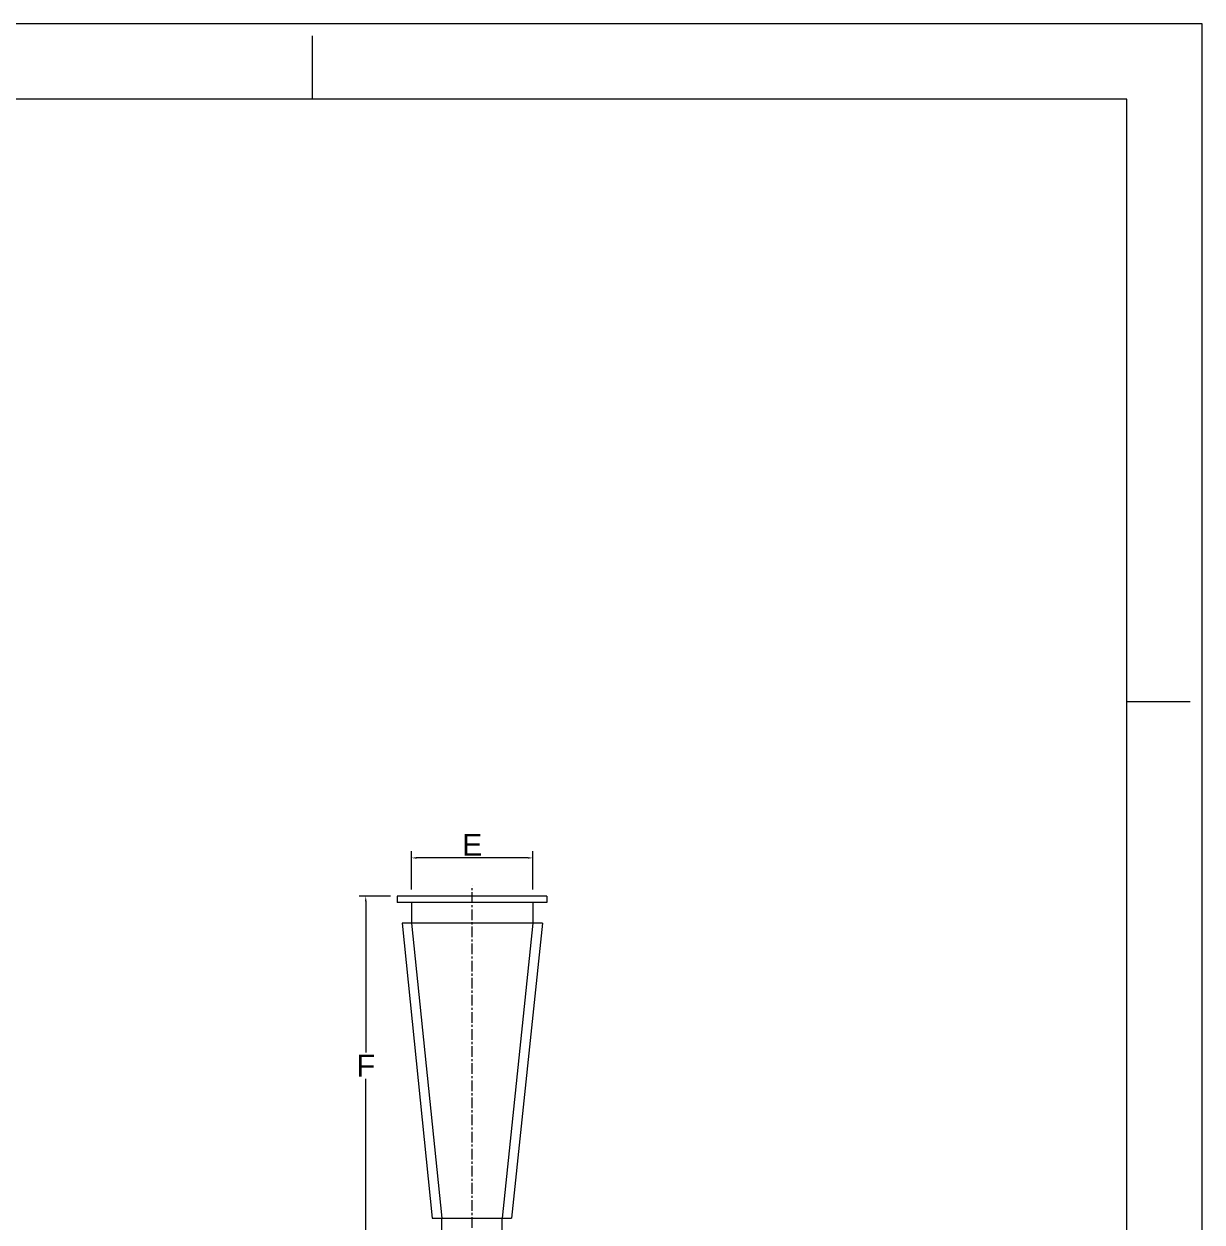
# Model space of a CAD drawing. Header units: millimetres. Extents: x 907 to 806139, y 2004 to 615514.
# Drawn here: x 539533 to 806139, y 344287 to 615514 of the extents above; entities that cross this region are included whole.
import ezdxf
from ezdxf.enums import TextEntityAlignment as Align

# ---------------------------------------------------------------- set-up
doc = ezdxf.new("R2010")
doc.units = ezdxf.units.MM
doc.header["$LTSCALE"] = 25.4
doc.linetypes.add('CENTER', pattern=[50.8, 31.75, -6.35, 6.35, -6.35])
doc.layers.get('Defpoints').update_dxf_attribs({"lineweight": 5})
doc.layers.add('CAXA1', color=5, linetype='CENTER', lineweight=5)
doc.layers.add('Title Block', color=7, linetype='Continuous', lineweight=5)
doc.styles.add('ACANSTS', font='romans.shx', dxfattribs={"height": 25.4})
doc.styles.add('Roman', font='arial.ttf')
doc.styles.get("Standard").update_dxf_attribs({"font": 'arial.ttf'})
doc.dimstyles.new('ISO-25', dxfattribs={"dimscale": 30, "dimtxt": 38.1, "dimasz": 38.1, "dimexe": 50.8, "dimexo": 50.8, "dimgap": 15.875, "dimtad": 1, "dimtih": 1, "dimtoh": 1, "dimdec": 1, "dimlfac": 0.03937, "dimdsep": 46, "dimtxsty": 'Standard', "dimcen": 63.5, "dimclrd": 7, "dimclre": 7, "dimclrt": 7, "dimadec": 0, "dimazin": 0, "dimtfac": 1, "dimtdec": 1, "dimtmove": 0, "dimatfit": 3, "dimfxl": 25.4, "dimlwd": 5, "dimlwe": 5, "dimarcsym": 0})

# ---------------------------------------------------------------- blocks, each defined once
blk = doc.blocks.new('LONE STAR BLOWER TITLE BLOCK (SIZE A)')
at = {"layer": 'Title Block', "lineweight": 15}
for p, q in [((600.08, 457.2), (0, 457.2)), ((600.08, 0), (600.08, 457.2)), ((450.06, 444.5), (450.06, 455.22)), ((587.38, 444.5), (12.7, 444.5)), ((587.38, 444.5), (12.7, 444.5)), ((587.38, 12.7), (587.38, 444.5)), ((587.38, 342.9), (598.09, 342.9))]:
    blk.add_line(p, q, dxfattribs=at)
at = {"layer": 'Title Block', "lineweight": 15, "style": 'ACANSTS'}
for tag, p, height in [('DRAWN_BY', (375.45, 58.16), 3.43), ('DRAWN_DATE', (402.66, 58.47), 3.43), ('DRAWING_SUBTITLE', (450.18, 50.21), 5.14), ('CHECKED_BY', (376.02, 49.37), 3.43), ('CHECK_DATE', (402.18, 49.5), 3.43), ('DRAWING_SUBTITLE', (450.12, 39.35), 5.14), ('ENGINEER', (375.87, 40.95), 3.43), ('ENG_DATE', (401.95, 40.92), 3.43), ('MANUFACTURING', (375.76, 32.38), 3.43), ('MFG_DATE', (401.98, 32.46), 3.43), ('CONTROL', (375.76, 23.81), 3.43), ('CONTROL_DATE', (401.98, 23.88), 3.43), ('CAGE_CODE', (455.36, 23.27), 3.43), ('MODEL_FILE_NAME', (230.14, 15.52), 3.43), ('APPROVED_BY', (375.47, 14.54), 3.43), ('APPROVAL_DATE', (401.77, 14.47), 3.43)]:
    blk.add_attdef(tag, p, '', height=height, dxfattribs=at)
at = {"layer": 'Title Block', "lineweight": 15, "style": 'Roman', "flags": 8}
for tag, height, p in [('DWG_NUMBER', 7.14, (484.29, 29.15)), ('SCALE', 3.43, (459.83, 17.88)), ('SHEETNUMBER', 3.43, (539.89, 17.88)), ('TOTA_SHEETS', 3.43, (556.11, 17.82))]:
    blk.add_attdef(tag, text='', height=height, dxfattribs=at).set_placement(p, align=Align.TOP_LEFT)
at = {"layer": 'Title Block', "lineweight": 15, "style": 'ACANSTS'}
blk.add_attdef('REVISION', text='', height=3.43, dxfattribs=at).set_placement((580.38, 22.69), align=Align.CENTER)
blk = doc.blocks.new('*D136')
at = {"color": 7, "linetype": 'Continuous', "lineweight": 5, "transparency": 16777216}
for p, q in [((627235, 419559), (627235, 428246)), ((653567, 426722), (628378, 426722)), ((654710, 419559), (654710, 428246))]:
    blk.add_line(p, q, dxfattribs=at)
at = {"color": 7, "transparency": 16777216}
for points in [[(628378, 426913), (628378, 426532), (627235, 426722)], [(653567, 426913), (653567, 426532), (654710, 426722)]]:
    blk.add_solid(points, dxfattribs=at)
at = {"layer": 'Defpoints', "color": 0, "transparency": 16777216}
for p in [(627235, 426722), (627235, 418035), (654710, 418035)]:
    blk.add_point(p, dxfattribs=at)
at = {"color": 7, "lineweight": 5, "transparency": 16777216, "insert": (640973, 429675), "char_height": 4953, "attachment_point": 5, "style": 'Roman'}
blk.add_mtext('E', dxfattribs=at)
blk = doc.blocks.new('*D137')
at = {"color": 7, "linetype": 'Continuous', "lineweight": 5, "transparency": 16777216}
for p, q in [((622447, 418035), (615357, 418035)), ((616881, 416892), (616881, 382637)), ((616881, 340237), (616881, 376731)), ((630342, 339094), (615357, 339094))]:
    blk.add_line(p, q, dxfattribs=at)
at = {"color": 7, "transparency": 16777216}
for points in [[(616690, 416892), (617071, 416892), (616881, 418035)], [(616690, 340237), (617071, 340237), (616881, 339094)]]:
    blk.add_solid(points, dxfattribs=at)
at = {"layer": 'Defpoints', "color": 0, "transparency": 16777216}
for p in [(623971, 418035), (616881, 339094), (631866, 339094)]:
    blk.add_point(p, dxfattribs=at)
at = {"color": 7, "lineweight": 5, "transparency": 16777216, "insert": (616881, 379684), "char_height": 4953, "attachment_point": 5, "style": 'Roman'}
blk.add_mtext('F', dxfattribs=at)

msp = doc.modelspace()

# ---------------------------------------------------------------- linework, layer by layer
at = {"color": 7, "lineweight": 5}
for p, q in [((657825, 418035.33), (623971.46, 418035.33)), ((623971.46, 418035.33), (623971.46, 416638.68)), ((657825, 418035.33), (657825, 416638.68)), ((657825, 416638.68), (623971.46, 416638.68)), ((627235.37, 416638.68), (627235.37, 411962.95)), ((654709.77, 416638.68), (654709.77, 411962.95)), ((656846.67, 411962.95), (625098.95, 411962.95)), ((625098.95, 411962.95), (631930.38, 345166.73)), ((627235.37, 411962.95), (634066.8, 345166.73)), ((654709.77, 411962.95), (647729.66, 345166.73)), ((656846.67, 411962.95), (649866.57, 345166.73)), ((631930.38, 345166.73), (649866.57, 345166.73)), ((634066.8, 340065.93), (634066.8, 345166.73)), ((647729.66, 340065.93), (647729.66, 345166.73))]:
    msp.add_line(p, q, dxfattribs=at)
at = {"layer": 'CAXA1', "linetype": 'CENTER', "lineweight": 5, "ltscale": 3}
msp.add_line((640972.81, 331352.06), (640972.81, 420427.3), dxfattribs=at)

# ---------------------------------------------------------------- block references
at = {"xscale": 1341.885352952126, "yscale": 1341.885352952126, "zscale": 1341.885352952126}
msp.add_blockref('LONE STAR BLOWER TITLE BLOCK (SIZE A)', (907.34, 2004.12), dxfattribs=at)

# ---------------------------------------------------------------- dimensions: what is measured, and where the dimension line sits
at = {"color": 7, "lineweight": 5}
for base, p1, p2, angle, text, picture, middle in [((627235.37, 426722.44), (654709.77, 418035.33), (627235.37, 418035.33), 180, 'E', '*D136', (640972.57, 426722.44)), ((616880.64, 339094.35), (623971.46, 418035.33), (631865.56, 339094.35), 90, 'F', '*D137', (616880.64, 379684.06))]:
    dim = msp.add_linear_dim(base=base, p1=p1, p2=p2, angle=angle, text=text, dimstyle='ISO-25', override={"dimscale": 30, "dimtxt": 165.1, "dimpost": '\\X', "dimtxsty": 'Roman', "dimtmove": 1}, dxfattribs=at)
    dim.commit()
    dim.dimension.update_dxf_attribs({"geometry": picture, "text_midpoint": middle, "dimtype": 160})

doc.saveas('drawing.dxf')
